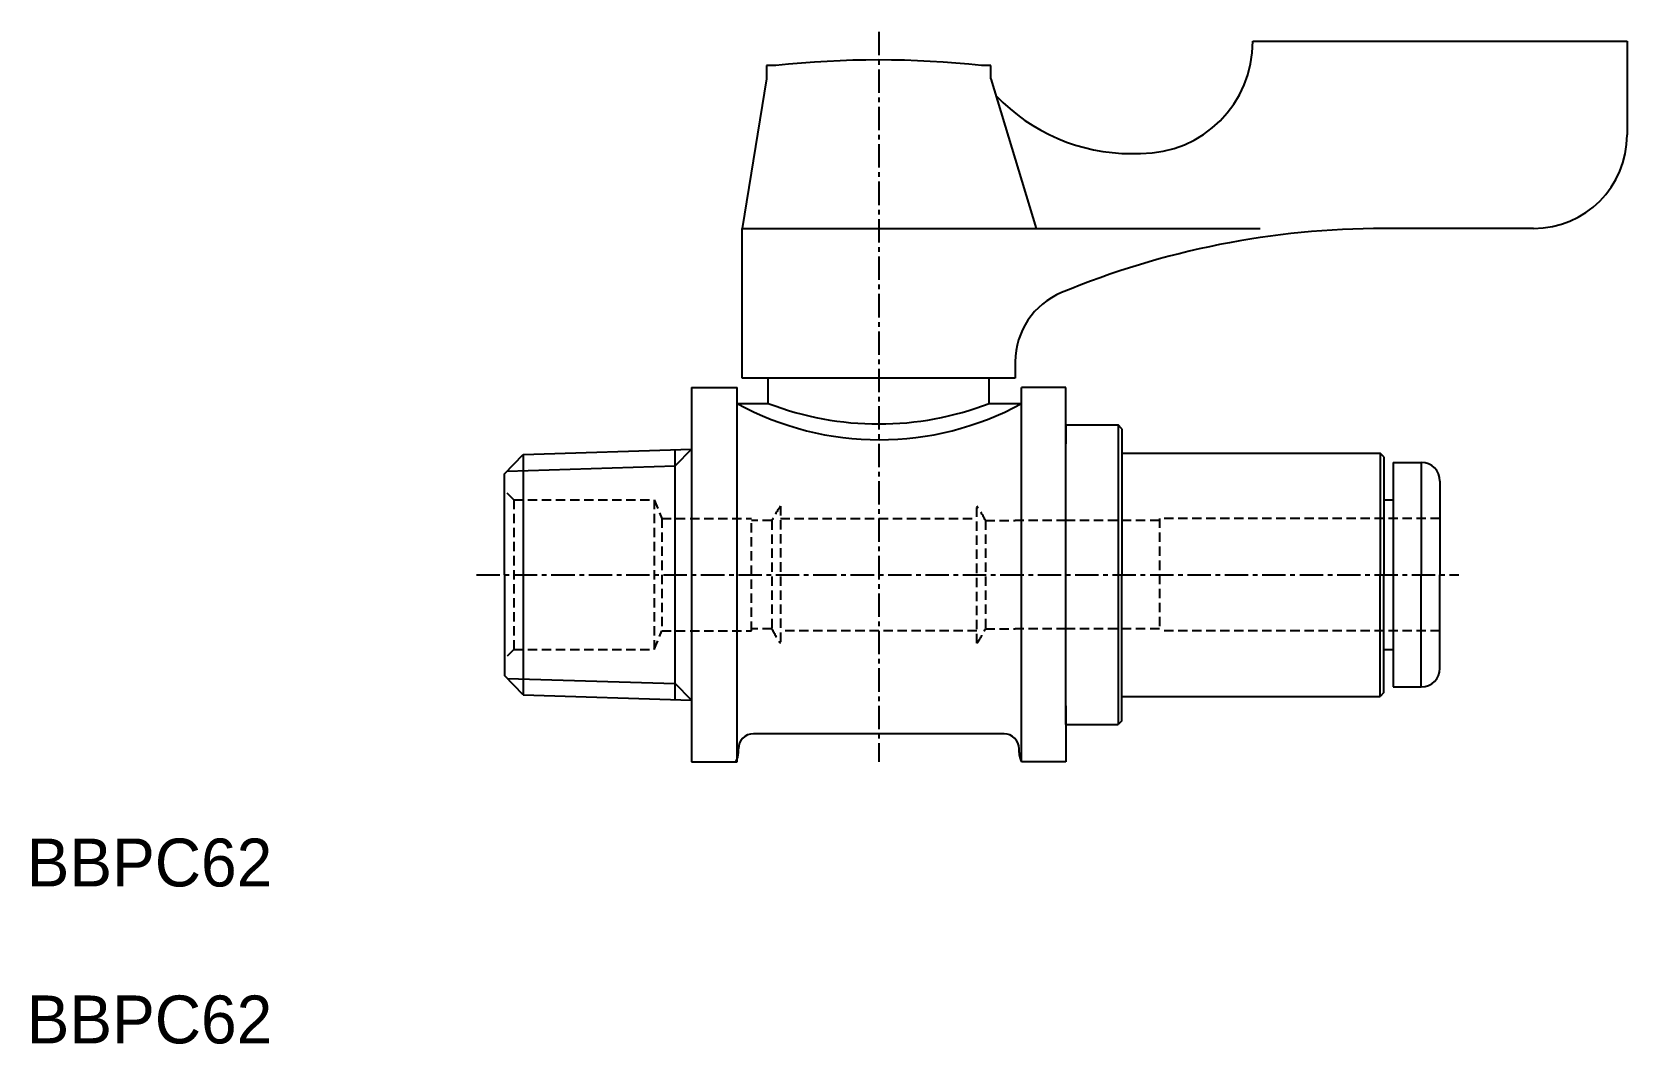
# Model space of a CAD drawing. Extents: x 375.9 to 461.2, y 343.5 to 397.6.
import ezdxf

# ---------------------------------------------------------------- set-up
doc = ezdxf.new("R2010")
doc.units = 0
doc.linetypes.add('CENTER', pattern=[2, 1.25, -0.25, 0.25, -0.25])
doc.linetypes.add('DASHED', pattern=[0.75, 0.5, -0.25])
doc.layers.get('0').update_dxf_attribs({"linetype": 'CONTINUOUS'})
doc.layers.add('CENTER', color=1, linetype='CENTER')

msp = doc.modelspace()

# ---------------------------------------------------------------- linework, layer by layer
at = {"color": 7, "linetype": 'CONTINUOUS'}
for p, q in [((441.172, 397.075), (461.172, 397.075)), ((441.172, 397.075), (441.172, 397.075)), ((461.172, 397.075), (461.172, 392.075)), ((415.672, 395.775), (415.172, 395.775)), ((415.172, 395.775), (415.172, 395.075)), ((427.172, 395.775), (426.672, 395.775)), ((427.172, 395.075), (427.172, 395.775)), ((415.172, 395.075), (413.872, 387.075)), ((427.172, 395.075), (429.595, 387.075)), ((434.672, 391.075), (435.172, 391.075)), ((413.839, 387.075), (441.552, 387.075)), ((413.872, 379.075), (413.872, 387.075)), ((456.172, 387.075), (448.172, 387.075)), ((428.472, 379.95), (428.472, 379.075)), ((411.172, 378.575), (411.172, 358.575)), ((411.172, 378.575), (413.608, 378.575)), ((413.608, 358.575), (413.608, 378.575)), ((428.472, 379.075), (413.872, 379.075)), ((415.272, 377.723), (415.272, 379.075)), ((427.072, 377.723), (427.072, 379.075)), ((431.172, 378.575), (428.806, 378.575)), ((428.806, 358.575), (428.806, 378.575)), ((431.172, 375.575), (431.172, 378.575)), ((413.608, 377.723), (415.272, 377.723)), ((427.072, 377.723), (428.806, 377.723)), ((431.172, 376.575), (431.172, 375.575)), ((431.172, 376.575), (433.972, 376.575)), ((431.172, 376.575), (431.172, 375.575)), ((434.172, 376.375), (433.972, 376.575)), ((433.972, 376.575), (433.972, 360.575)), ((434.172, 376.375), (434.172, 368.575)), ((402.172, 374.997), (411.172, 375.279)), ((410.288, 361.9), (410.288, 375.251)), ((431.172, 361.575), (431.172, 375.575)), ((401.172, 373.966), (402.172, 374.997)), ((402.172, 374.997), (402.172, 362.153)), ((434.172, 375.075), (447.972, 375.075)), ((448.172, 374.875), (447.972, 375.075)), ((447.972, 375.075), (447.972, 368.575)), ((448.172, 374.875), (448.172, 368.575)), ((448.672, 374.575), (450.172, 374.575)), ((448.672, 374.575), (448.672, 362.575)), ((450.172, 374.575), (450.172, 368.575)), ((401.172, 368.575), (401.172, 373.966)), ((451.172, 373.575), (451.172, 368.575)), ((448.172, 372.575), (448.672, 372.575)), ((401.172, 368.575), (401.172, 363.185)), ((434.172, 360.775), (434.172, 368.575)), ((447.972, 362.075), (447.972, 368.575)), ((448.172, 362.275), (448.172, 368.575)), ((450.172, 362.575), (450.172, 368.575)), ((451.172, 363.575), (451.172, 368.575)), ((448.172, 364.575), (448.672, 364.575)), ((402.172, 362.153), (401.172, 363.185)), ((448.672, 362.575), (450.172, 362.575)), ((402.172, 362.153), (411.172, 361.872)), ((431.172, 360.575), (431.172, 361.575)), ((431.172, 361.575), (431.172, 358.575)), ((431.172, 360.575), (431.172, 361.575)), ((434.172, 362.075), (447.972, 362.075)), ((448.172, 362.275), (447.972, 362.075)), ((434.172, 360.775), (433.972, 360.575)), ((427.872, 360.075), (414.472, 360.075)), ((431.172, 360.575), (433.972, 360.575)), ((413.672, 359.075), (413.672, 359.275)), ((428.672, 359.075), (428.672, 359.275)), ((411.172, 358.575), (413.608, 358.575)), ((431.172, 358.575), (428.806, 358.575))]:
    msp.add_line(p, q, dxfattribs=at)
at = {"color": 3, "linetype": 'CONTINUOUS'}
for p, q in [((411.172, 375.279), (410.288, 374.395)), ((401.316, 374.114), (410.288, 374.395)), ((401.316, 363.037), (410.288, 362.756)), ((411.172, 361.872), (410.288, 362.756))]:
    msp.add_line(p, q, dxfattribs=at)
at = {"color": 3, "linetype": 'DASHED'}
for p, q in [((401.672, 372.575), (401.172, 373.075)), ((401.672, 372.575), (409.172, 372.575)), ((401.672, 372.575), (401.672, 364.575)), ((409.172, 372.575), (409.172, 364.575)), ((409.172, 372.575), (409.586, 371.575)), ((415.922, 372.236), (415.922, 364.915)), ((426.422, 364.915), (426.422, 372.236)), ((409.586, 371.575), (414.372, 371.575)), ((409.586, 371.575), (409.586, 365.575)), ((414.372, 365.575), (414.372, 371.575)), ((415.467, 371.475), (414.372, 371.475)), ((415.467, 371.475), (415.467, 365.675)), ((415.922, 371.575), (426.422, 371.575)), ((426.877, 371.475), (428.472, 371.475)), ((426.877, 371.475), (426.877, 365.675)), ((431.172, 371.475), (428.472, 371.475)), ((436.172, 371.475), (431.172, 371.475)), ((436.172, 371.575), (436.172, 365.575)), ((451.172, 371.575), (436.172, 371.575)), ((409.172, 364.575), (409.586, 365.575)), ((409.586, 365.575), (414.372, 365.575)), ((415.467, 365.675), (414.372, 365.675)), ((426.422, 365.575), (415.922, 365.575)), ((426.877, 365.675), (428.472, 365.675)), ((431.172, 365.675), (428.472, 365.675)), ((436.172, 365.675), (431.172, 365.675)), ((451.172, 365.575), (436.172, 365.575)), ((401.672, 364.575), (401.172, 364.075)), ((401.672, 364.575), (409.172, 364.575))]:
    msp.add_line(p, q, dxfattribs=at)
at = {"color": 7, "linetype": 'CONTINUOUS'}
for centre, radius, start, end in [((435.172, 397.075), 6, 270, 0), ((421.172, 345.509), 50.567, 83.75574, 96.24426), ((434.672, 401.075), 10, 223.76009, 270), ((456.172, 392.075), 5, 270, 0), ((448.172, 342.075), 45, 90, 112.5151), ((432.472, 379.95), 4, 112.5151, 180), ((421.207, 391.642), 15.859, 241.36939, 298.63061), ((421.172, 393.076), 16.448, 248.97945, 291.02055), ((450.172, 373.575), 1, 0, 90), ((450.172, 363.575), 1, 270, 360), ((414.472, 359.275), 0.8, 90, 180), ((427.872, 359.275), 0.8, 0, 90), ((412.672, 359.075), 1, 330, 0), ((429.672, 359.075), 1, 180, 210)]:
    msp.add_arc(centre, radius, start, end, dxfattribs=at)
at = {"color": 3, "linetype": 'DASHED'}
for start, end in [(145.11609, 153.05564), (26.94436, 34.88391), (206.94436, 214.88391), (325.11609, 333.05564)]:
    msp.add_arc((421.172, 368.575), 6.4, start, end, dxfattribs=at)
at = {"layer": 'CENTER', "color": 1, "linetype": 'CENTER'}
for p, q in [((421.172, 397.575), (421.172, 358.575)), ((399.672, 368.575), (452.172, 368.575))]:
    msp.add_line(p, q, dxfattribs=at)

# ---------------------------------------------------------------- texts
at = {"color": 7, "linetype": 'CONTINUOUS'}
for p in [(375.63, 351.917), (375.63, 343.532)]:
    msp.add_text('BBPC62', height=2.5597, dxfattribs=at).set_placement(p)

doc.saveas('drawing.dxf')
